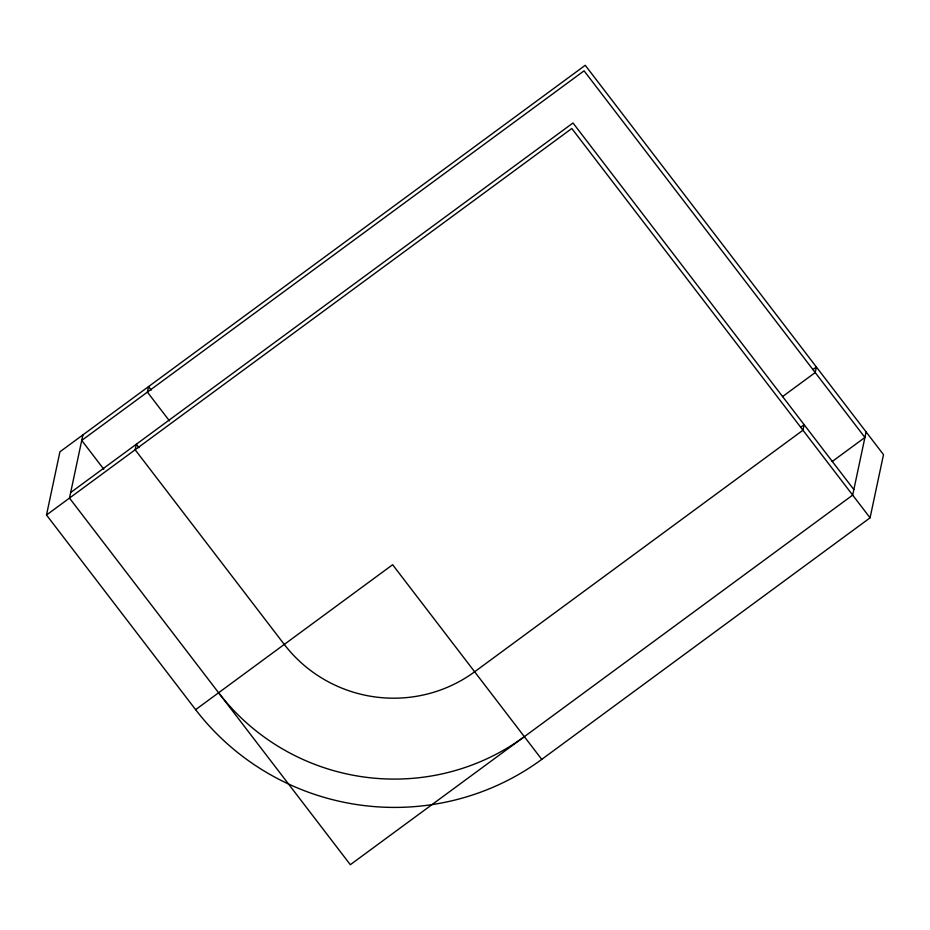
<?xml version="1.0" encoding="UTF-8"?>
<svg xmlns="http://www.w3.org/2000/svg" width="930" height="930" viewBox="0 0 930 930"><rect width="100%" height="100%" fill="white"/><g stroke="black" fill="none" stroke-linecap="round" stroke-linejoin="round"><path stroke-width="1.4" d="M46.5 514.999L59.927 451.806L585.249 65.298L883.5 454.631L870.073 517.824L541.748 759.38A247.275 242.486 12 0 1 195.626 709.66L46.5 514.999L571.811 128.491L870.073 517.824M82.909 434.891L69.483 498.085L350.331 864.702L852.671 495.109L866.097 431.915M70.657 492.551L572.996 122.969L853.845 489.575M195.626 709.66L392.623 564.719L541.748 759.38M812.89 369.605L816.389 367.025L815.215 372.558L782.502 396.633M800.637 427.265L804.136 424.696L802.962 430.218L474.637 671.786A136.001 133.362 12 0 1 284.278 644.432L135.152 449.771L136.326 444.238L138.965 447.702M832.211 461.513L864.923 437.449L584.075 70.831L81.735 440.425L103.823 469.243M151.23 390.03L148.579 386.578L147.405 392.111L169.469 420.906M524.346 736.665A218.434 214.191 12 0 1 218.608 692.745"/></g></svg>
